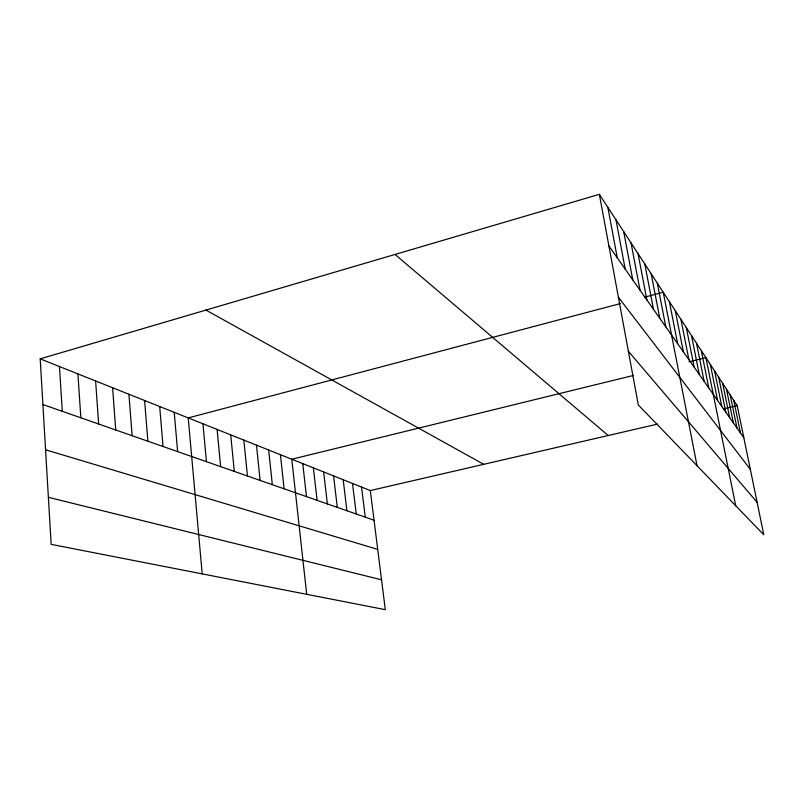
<?xml version="1.0" encoding="UTF-8"?>
<svg xmlns="http://www.w3.org/2000/svg" width="804" height="804" viewBox="0 0 804 804"><rect width="100%" height="100%" fill="white"/><g stroke="black" fill="none" stroke-linecap="round" stroke-linejoin="round"><path stroke-width="1.21" d="M40.2 358.855L370.302 490.561L385.307 609.673L51.154 544.358L40.2 358.855L599.352 194.327L737.218 405.668L763.8 534.801L638.316 404.975L599.352 194.327M620.427 303.57L188.226 417.919L202.196 573.885M644.356 297.239L663.23 292.244L697.038 465.727M633.411 375.448L291.782 459.235L306.706 594.307M689.058 361.8L705.902 357.669L735.71 505.736M370.302 490.561L657.411 424.13M723.268 408.894L737.218 405.668M48.381 497.314L381.548 579.795M45.567 449.788L377.709 549.373M42.903 404.543L374.041 520.218M205.955 310.083L483.717 464.32M395.045 254.446L608.216 435.517M628.386 351.278L757.117 502.349M618.387 297.229L750.323 469.355M608.899 245.944L743.821 437.758M733.771 400.382L740.464 432.984M730.203 394.905L736.987 428.029M726.504 389.247L733.379 422.914M722.675 383.377L729.65 417.608M718.716 377.297L725.781 412.11M714.605 370.996L721.771 406.412M710.334 364.453L717.61 400.492M701.299 350.604L708.796 387.96M696.515 343.268L704.113 381.307M691.53 335.63L699.249 374.393M686.345 327.68L694.174 367.177M680.928 319.379L688.887 359.659M675.29 310.726L683.37 351.81M669.39 301.691L677.601 343.609M657.34 283.209L665.802 326.836M651.19 273.782L659.772 318.273M644.768 263.943L653.481 309.319M638.054 253.652L646.898 299.972M631.029 242.888L640.014 290.174M623.673 231.612L632.798 279.913M615.964 219.783L625.221 269.149M607.864 207.372L617.271 257.833M361.539 487.063L365.277 517.153M352.504 483.465L356.252 513.997M343.187 479.747L346.926 510.751M333.57 475.908L337.308 507.384M323.64 471.938L327.369 503.917M313.369 467.848L317.098 500.329M302.756 463.617L306.475 496.621M280.425 454.702L284.113 488.802M268.667 450.009L272.335 484.691M256.476 445.145L260.114 480.42M243.833 440.1L247.451 475.998M230.718 434.863L234.306 471.405M217.1 429.436L220.648 466.632M202.95 423.788L206.447 461.677M174.227 412.331L177.634 451.607M159.694 406.533L163.041 446.511M144.599 400.513L147.886 441.215M128.921 394.251L132.127 435.708M112.6 387.739L115.726 429.979M95.616 380.965L98.651 424.02M77.918 373.9L80.852 417.799M59.456 366.544L62.29 411.316"/></g></svg>
